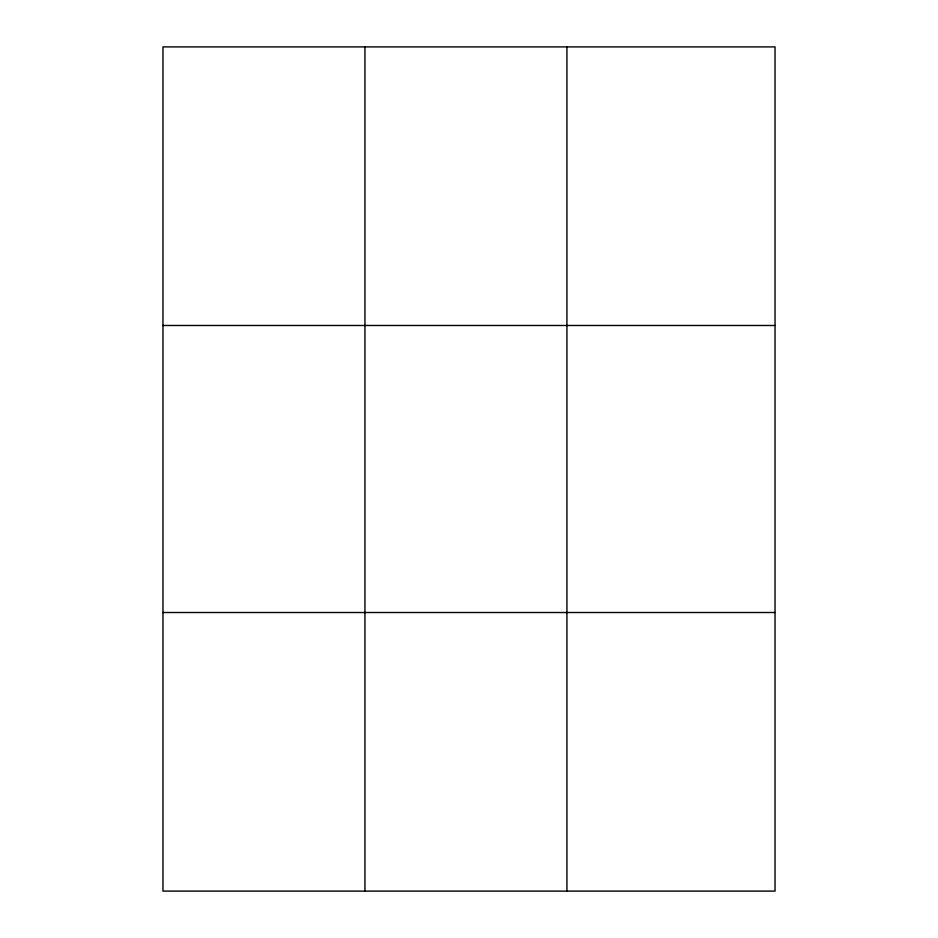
<?xml version="1.0" encoding="UTF-8"?>
<svg xmlns="http://www.w3.org/2000/svg" width="938" height="938" viewBox="0 0 938 938"><rect width="100%" height="100%" fill="white"/><g stroke="black" fill="none" stroke-linecap="round" stroke-linejoin="round"><path stroke-width="1.41" d="M364.952 46.9L364.952 891.1M566.927 46.9L566.927 891.1M775.034 325.486L775.034 46.9L162.966 46.9L162.966 891.1L775.034 891.1L775.034 325.486L162.966 325.486M162.966 612.514L775.034 612.514"/></g></svg>
